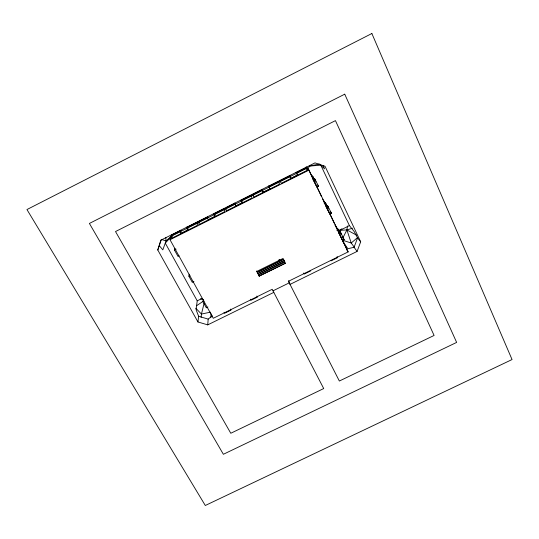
<?xml version="1.0" encoding="UTF-8"?>
<svg xmlns="http://www.w3.org/2000/svg" width="539" height="539" viewBox="0 0 539 539"><rect width="100%" height="100%" fill="white"/><g stroke="black" fill="none" stroke-linecap="round" stroke-linejoin="round"><path stroke-width="0.81" d="M226.131 208.66L226.117 210.958L251.942 198.015L251.524 195.933M224.5 209.482L224.453 211.793L198.756 224.675L199.228 222.149M210.803 317.774L211.079 313.658M288.675 280.704L290.036 284.397L357.087 251.417L360.672 241.829L325.017 166.261L315.005 162.879L160.784 240.226L157.779 250.008L197.954 321.972L207.737 324.876L208.182 319.115L212.332 315.814M214.92 216.402L215.041 215.034L214.185 213.41L214.057 214.765L214.92 216.402L208.297 219.723L207.427 218.093L207.623 216.705M201.094 317.37L201.445 314.055L204.126 303.208M207.926 306.994L206.322 307.782L202.954 301.672L203.183 299.549M197.954 321.972L198.621 316.265L196.061 309.649L197.22 300.823L165.271 243.096L171.921 235.974M347.487 225.996L346.907 229.931L342.925 237.82M193.932 281.567L192.315 282.369L188.872 276.123L189.229 274.216M197.604 222.964L197.099 225.504L171.53 238.319L172.453 235.577M187.646 230.072L188.023 228.576L187.154 226.966L186.77 228.448L187.646 230.072L181.057 233.38L180.174 231.757L180.626 230.241M181.057 233.38L181.225 232.801M179.083 255.85L177.998 256.389L174.474 250.008L174.98 248.324M157.779 250.008L161.377 239.457M306.179 166.787L308.988 170.102L348.174 251.895L288.453 281.291L339.354 381.026L434.097 335.447L335.447 120.628L115.514 231.541L230.786 433.262L323.717 388.552L272.202 289.288L213.276 318.286L170.021 239.74L171.833 234.445M357.087 251.417L354.076 247.286L357.566 237.908L354.211 231.575L349.393 225.578L320.799 165.17L309.406 166.079L307.681 169.758M171.698 235.873L166.066 240.913L162.812 249.853L159.423 245.831M341.894 228.758L340.116 230.294L340.547 232.713M357.728 237.429L351.212 243.008L342.521 240.199M196.688 305.667L203.526 301.031M349.393 225.578L340.116 230.294L337.899 229.338M186.433 227.451L188.576 226.38M172.837 234.431L180.915 230.375M186.79 227.431L197.813 221.906M199.423 221.098L207.542 217.028M214.185 213.693L224.514 208.512M226.137 207.697L235.038 203.237M240.967 200.265L251.349 195.057M252.98 194.242L261.92 189.755M268.631 186.393L278.313 181.535M279.95 180.713L289.686 175.835M296.423 172.453L305.411 167.952M171.368 235.799L181.111 230.914M187.107 227.909L208.094 217.385M214.091 214.381L235.078 203.857M241.068 200.852L262.803 189.95M268.799 186.945L290.534 176.051M296.531 173.039L307.021 167.784L307.749 169.293M171.24 236.183L186.77 228.448M187.249 228.159L241.479 201.02L241.344 199.787L242.328 202.671L235.671 206.006L234.748 203.095L235.307 204.187M241.816 200.798L307.217 168.006M263.18 192.221L262.008 189.425L263.18 192.221L269.871 188.866L268.638 186.103L269.871 188.866M290.824 178.362L289.403 175.687L290.824 178.362L297.548 174.993L296.059 172.352L297.548 174.993M170.021 239.74L308.988 170.102M311.394 176.603L312.479 176.058L314.325 179.204M312.196 177.58L313.287 177.035M314.533 178.53L312.869 179.366L316.892 187.046L318.562 186.211L314.533 178.53L315.935 181.461M174.474 250.008L176.112 249.186M313.705 180.397L315.382 179.554M324.033 202.96L325.105 202.428L327.375 206.471M324.943 204.18L326.021 203.641M327.436 205.5L325.792 206.322L329.855 214.104L331.512 213.282L327.436 205.5L328.81 208.371M188.872 276.123L189.95 275.584M326.742 207.603L328.399 206.774M336.403 228.765L337.461 228.24L339.813 232.45M336.882 230.476L338.485 229.681M278.36 260.256L279.856 259.515M258.599 274.843L257.319 272.141L283.447 259.219L284.747 261.92L258.599 274.843L259.225 276.136L285.387 263.221L259.205 276.015M257.332 272.256L283.48 259.333M338.431 232.693L340.062 231.891L341.133 233.394L344.178 239.761L342.541 240.576M257.945 273.428L284.08 260.519M257.965 273.549L284.114 260.627M202.954 301.672L204.025 301.146M338.782 233.198L339.489 234.209L341.133 233.394M258.579 274.722L284.713 261.813M310.754 270.847L304.265 274.041L303.747 273.01M331.081 260.849L337.603 257.635L337.097 256.591M273.003 290.838L289.248 282.847M207.737 324.876L273.805 292.381M197.22 300.823L202.314 298.363M352.479 228.206L346.907 229.931L340.116 230.294L341.18 234.236M354.076 247.286L347.857 248.715L342.575 241.041M210.473 312.162L201.445 314.055L195.772 308.22M309.406 166.079L318.832 164.125M200.515 298.822L203.432 299.677M198.621 316.265L208.182 319.115M162.434 239.781L166.066 240.913L165.81 237.591M356.791 235.267L346.907 229.931L351.212 243.008L354.467 247.448M319.573 163.971L324.579 168.882L323.218 165.419M306.354 167.521L307.237 168.566M305.97 168.633L307.324 170.263L281.243 183.334L280.334 181.488M317.687 185.126L318.562 186.211M357.566 237.908L360.672 241.829M330.522 211.955L331.512 213.282M344.178 239.761L342.413 236.796M346.907 250.029L348.174 251.895M224.022 312.249L224.574 313.26L230.968 310.114L230.422 309.103M250.473 299.233L251.012 300.25L257.44 297.09L256.901 296.066M256.705 270.962L257.319 272.141M259.225 276.136L256.773 271.434L282.975 258.477L285.387 263.221M241.479 201.02L242.328 202.671M339.489 234.209L342.204 239.868M340.062 231.891L340.736 233.293M312.479 176.058L313.846 178.921M325.105 202.428L326.782 205.932M337.461 228.24L339.105 231.669M311.286 174.629L312.303 176.752M323.75 200.649L324.748 202.725M337.259 228.839L334.975 224.756L347.035 249.874M309.191 170.89L321.554 196.695M322.699 199.08L334.436 223.577M278.683 182.317L279.566 184.176L253.613 197.18L253.168 195.105M342.669 239.747L343.309 242.112M371.87 33.512L26.95 209.55L205.298 505.488L512.05 359.547L371.87 33.512M344.731 94.177L89.4 223.442L223.368 454.289L456.641 342.413L344.731 94.177"/></g></svg>
